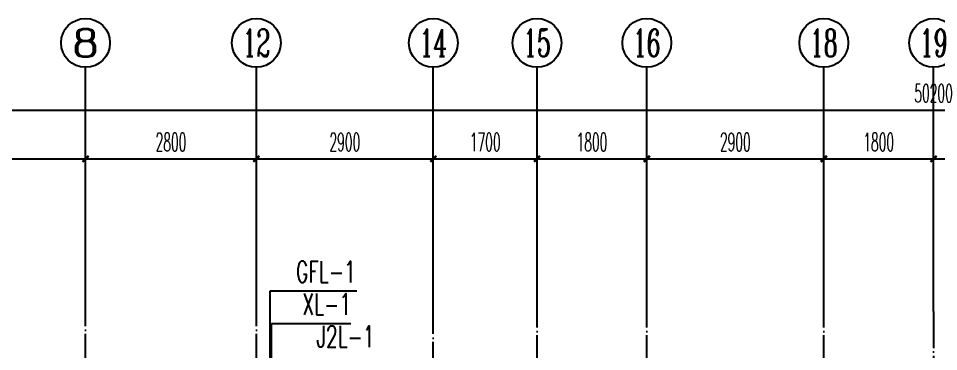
# Model space of a CAD drawing. Extents: x 27938 to 1507990, y 110129 to 923079.
# Drawn here: x 837917 to 852999, y 454925 to 460382 of the extents above; entities that cross this region are included whole.
import ezdxf
from ezdxf.enums import TextEntityAlignment as Align

# ---------------------------------------------------------------- set-up
doc = ezdxf.new("R2010")
doc.units = 0
doc.header["$LTSCALE"] = 1000
doc.header["$MEASUREMENT"] = 0
doc.linetypes.add('DOTE', pattern=[2.42, 2, -0.2, 0.02, -0.2])
for name, color, linetype in [('AXIS', 3, 'Continuous'), ('AXIS_TEXT', 7, 'Continuous'), ('DIM_不分区消火栓', 1, 'Continuous'), ('DIM_管井排水', 5, 'Continuous'), ('DIM_给水', 3, 'Continuous'), ('DOTE', 1, 'Continuous')]:
    doc.layers.add(name, color=color, linetype=linetype)
doc.styles.add('_TCH_AXIS', font='COMPLEX', dxfattribs={"bigfont": 'GBCBIG'})
doc.styles.add('_TCH_DIM_T3', font='SIMPLEX.shx', dxfattribs={"width": 0.494118, "bigfont": 'GBCBIG.shx'})
doc.styles.add('_TWT_SERIAL', font='SIMPLEX', dxfattribs={"width": 0.8, "height": 3.5, "bigfont": 'HZTXT'})
doc.styles.add('COMPLEX', font='COMPLEX')
doc.dimstyles.new('_TCH_ARCH&&100', dxfattribs={"dimtxt": 297.5, "dimasz": 100, "dimexe": 250, "dimexo": 300, "dimgap": 126.25, "dimtad": 1, "dimdec": 0, "dimzin": 0, "dimdsep": 46, "dimtxsty": '_TCH_DIM_T3', "dimblk": 'ARCHTICK', "dimcen": 0.09, "dimclrt": 4, "dimazin": 2, "dimtfac": 1, "dimtdec": 0, "dimtix": 1, "dimtmove": 2, "dimatfit": 3, "dimfxl": 100, "dimtolj": 1, "dimtzin": 0, "dimarcsym": 0})

# ---------------------------------------------------------------- blocks, each defined once
blk = doc.blocks.new('GDGDGDSDA')
at = {"layer": 'DOTE', "color": 0, "linetype": 'DOTE', "ltscale": 0.3}
for p, q in [((430435, 370059), (430435, 376108)), ((433235, 370059), (433235, 376108)), ((436135, 370658), (436135, 376108)), ((437835, 367858), (437835, 376108)), ((439635, 367858), (439635, 376108)), ((442535, 367858), (442535, 376108)), ((444335, 376108), (444335, 359558))]:
    blk.add_line(p, q, dxfattribs=at)
blk = doc.blocks.new('_ArchTick')
at = {"color": 0, "linetype": 'ByBlock', "const_width": 0.4}
blk.add_lwpolyline([(-0.5, -0.5), (0.5, 0.5)], dxfattribs=at)
blk = doc.blocks.new('*D1010')
at = {"layer": 'AXIS', "color": 0, "lineweight": -2}
for p, q in [((852917, 455882), (852917, 458332)), ((854717, 455882), (854717, 458332)), ((852917, 458082), (854717, 458082))]:
    blk.add_line(p, q, dxfattribs=at)
at = {"layer": 'Defpoints', "color": 0}
for p in [(854717, 458082), (852917, 455582), (854717, 455582)]:
    blk.add_point(p, dxfattribs=at)
at = {"layer": 'AXIS', "color": 0, "lineweight": -2, "xscale": 100, "yscale": 100, "zscale": 100, "rotation": 180}
blk.add_blockref('_ArchTick', (852917, 458082), dxfattribs=at)
at = {"layer": 'AXIS', "color": 0, "lineweight": -2, "xscale": 100, "yscale": 100, "zscale": 100}
blk.add_blockref('_ArchTick', (854717, 458082), dxfattribs=at)
at = {"layer": 'AXIS', "color": 4, "insert": (853817, 458357), "char_height": 297.5, "attachment_point": 5, "style": '_TCH_DIM_T3'}
blk.add_mtext('\\A1;1800', dxfattribs=at)
blk = doc.blocks.new('*D1016')
at = {"layer": 'AXIS', "color": 0, "lineweight": -2}
for p, q in [((836117, 455882), (836117, 458332)), ((839017, 455882), (839017, 458332)), ((836117, 458082), (839017, 458082))]:
    blk.add_line(p, q, dxfattribs=at)
at = {"layer": 'Defpoints', "color": 0}
for p in [(839017, 458082), (836117, 455582), (839017, 455582)]:
    blk.add_point(p, dxfattribs=at)
at = {"layer": 'AXIS', "color": 0, "lineweight": -2, "xscale": 100, "yscale": 100, "zscale": 100, "rotation": 180}
blk.add_blockref('_ArchTick', (836117, 458082), dxfattribs=at)
at = {"layer": 'AXIS', "color": 0, "lineweight": -2, "xscale": 100, "yscale": 100, "zscale": 100}
blk.add_blockref('_ArchTick', (839017, 458082), dxfattribs=at)
at = {"layer": 'AXIS', "color": 4, "insert": (837567, 458357), "char_height": 297.5, "attachment_point": 5, "style": '_TCH_DIM_T3'}
blk.add_mtext('\\A1;2900', dxfattribs=at)
blk = doc.blocks.new('*D1017')
at = {"layer": 'AXIS', "color": 0, "lineweight": -2}
for p, q in [((839017, 455882), (839017, 458332)), ((841817, 455882), (841817, 458332)), ((839017, 458082), (841817, 458082))]:
    blk.add_line(p, q, dxfattribs=at)
at = {"layer": 'Defpoints', "color": 0}
for p in [(841817, 458082), (839017, 455582), (841817, 455582)]:
    blk.add_point(p, dxfattribs=at)
at = {"layer": 'AXIS', "color": 0, "lineweight": -2, "xscale": 100, "yscale": 100, "zscale": 100, "rotation": 180}
blk.add_blockref('_ArchTick', (839017, 458082), dxfattribs=at)
at = {"layer": 'AXIS', "color": 0, "lineweight": -2, "xscale": 100, "yscale": 100, "zscale": 100}
blk.add_blockref('_ArchTick', (841817, 458082), dxfattribs=at)
at = {"layer": 'AXIS', "color": 4, "insert": (840417, 458357), "char_height": 297.5, "attachment_point": 5, "style": '_TCH_DIM_T3'}
blk.add_mtext('\\A1;2800', dxfattribs=at)
blk = doc.blocks.new('*D1018')
at = {"layer": 'AXIS', "color": 0, "lineweight": -2}
for p, q in [((841817, 455882), (841817, 458332)), ((844717, 455882), (844717, 458332)), ((841817, 458082), (844717, 458082))]:
    blk.add_line(p, q, dxfattribs=at)
at = {"layer": 'Defpoints', "color": 0}
for p in [(844717, 458082), (841817, 455582), (844717, 455582)]:
    blk.add_point(p, dxfattribs=at)
at = {"layer": 'AXIS', "color": 0, "lineweight": -2, "xscale": 100, "yscale": 100, "zscale": 100, "rotation": 180}
blk.add_blockref('_ArchTick', (841817, 458082), dxfattribs=at)
at = {"layer": 'AXIS', "color": 0, "lineweight": -2, "xscale": 100, "yscale": 100, "zscale": 100}
blk.add_blockref('_ArchTick', (844717, 458082), dxfattribs=at)
at = {"layer": 'AXIS', "color": 4, "insert": (843267, 458357), "char_height": 297.5, "attachment_point": 5, "style": '_TCH_DIM_T3'}
blk.add_mtext('\\A1;2900', dxfattribs=at)
blk = doc.blocks.new('*D1019')
at = {"layer": 'AXIS', "color": 0, "lineweight": -2}
for p, q in [((844717, 455882), (844717, 458332)), ((846417, 455882), (846417, 458332)), ((844717, 458082), (846417, 458082))]:
    blk.add_line(p, q, dxfattribs=at)
at = {"layer": 'Defpoints', "color": 0}
for p in [(846417, 458082), (844717, 455582), (846417, 455582)]:
    blk.add_point(p, dxfattribs=at)
at = {"layer": 'AXIS', "color": 0, "lineweight": -2, "xscale": 100, "yscale": 100, "zscale": 100, "rotation": 180}
blk.add_blockref('_ArchTick', (844717, 458082), dxfattribs=at)
at = {"layer": 'AXIS', "color": 0, "lineweight": -2, "xscale": 100, "yscale": 100, "zscale": 100}
blk.add_blockref('_ArchTick', (846417, 458082), dxfattribs=at)
at = {"layer": 'AXIS', "color": 4, "insert": (845567, 458357), "char_height": 297.5, "attachment_point": 5, "style": '_TCH_DIM_T3'}
blk.add_mtext('\\A1;1700', dxfattribs=at)
blk = doc.blocks.new('*D1020')
at = {"layer": 'AXIS', "color": 0, "lineweight": -2}
for p, q in [((846417, 455882), (846417, 458332)), ((848217, 455882), (848217, 458332)), ((846417, 458082), (848217, 458082))]:
    blk.add_line(p, q, dxfattribs=at)
at = {"layer": 'Defpoints', "color": 0}
for p in [(848217, 458082), (846417, 455582), (848217, 455582)]:
    blk.add_point(p, dxfattribs=at)
at = {"layer": 'AXIS', "color": 0, "lineweight": -2, "xscale": 100, "yscale": 100, "zscale": 100, "rotation": 180}
blk.add_blockref('_ArchTick', (846417, 458082), dxfattribs=at)
at = {"layer": 'AXIS', "color": 0, "lineweight": -2, "xscale": 100, "yscale": 100, "zscale": 100}
blk.add_blockref('_ArchTick', (848217, 458082), dxfattribs=at)
at = {"layer": 'AXIS', "color": 4, "insert": (847317, 458357), "char_height": 297.5, "attachment_point": 5, "style": '_TCH_DIM_T3'}
blk.add_mtext('\\A1;1800', dxfattribs=at)
blk = doc.blocks.new('*D1021')
at = {"layer": 'AXIS', "color": 0, "lineweight": -2}
for p, q in [((848217, 455882), (848217, 458332)), ((851117, 455882), (851117, 458332)), ((848217, 458082), (851117, 458082))]:
    blk.add_line(p, q, dxfattribs=at)
at = {"layer": 'Defpoints', "color": 0}
for p in [(851117, 458082), (848217, 455582), (851117, 455582)]:
    blk.add_point(p, dxfattribs=at)
at = {"layer": 'AXIS', "color": 0, "lineweight": -2, "xscale": 100, "yscale": 100, "zscale": 100, "rotation": 180}
blk.add_blockref('_ArchTick', (848217, 458082), dxfattribs=at)
at = {"layer": 'AXIS', "color": 0, "lineweight": -2, "xscale": 100, "yscale": 100, "zscale": 100}
blk.add_blockref('_ArchTick', (851117, 458082), dxfattribs=at)
at = {"layer": 'AXIS', "color": 4, "insert": (849667, 458357), "char_height": 297.5, "attachment_point": 5, "style": '_TCH_DIM_T3'}
blk.add_mtext('\\A1;2900', dxfattribs=at)
blk = doc.blocks.new('*D1022')
at = {"layer": 'AXIS', "color": 0, "lineweight": -2}
for p, q in [((851117, 455882), (851117, 458332)), ((852917, 455882), (852917, 458332)), ((851117, 458082), (852917, 458082))]:
    blk.add_line(p, q, dxfattribs=at)
at = {"layer": 'Defpoints', "color": 0}
for p in [(852917, 458082), (851117, 455582), (852917, 455582)]:
    blk.add_point(p, dxfattribs=at)
at = {"layer": 'AXIS', "color": 0, "lineweight": -2, "xscale": 100, "yscale": 100, "zscale": 100, "rotation": 180}
blk.add_blockref('_ArchTick', (851117, 458082), dxfattribs=at)
at = {"layer": 'AXIS', "color": 0, "lineweight": -2, "xscale": 100, "yscale": 100, "zscale": 100}
blk.add_blockref('_ArchTick', (852917, 458082), dxfattribs=at)
at = {"layer": 'AXIS', "color": 4, "insert": (852017, 458357), "char_height": 297.5, "attachment_point": 5, "style": '_TCH_DIM_T3'}
blk.add_mtext('\\A1;1800', dxfattribs=at)
blk = doc.blocks.new('*D1023')
at = {"layer": 'AXIS', "color": 0, "lineweight": -2}
for p, q in [((827817, 455882), (827817, 459132)), ((878017, 455882), (878017, 459132)), ((827817, 458882), (878017, 458882))]:
    blk.add_line(p, q, dxfattribs=at)
at = {"layer": 'Defpoints', "color": 0}
for p in [(878017, 458882), (827817, 455582), (878017, 455582)]:
    blk.add_point(p, dxfattribs=at)
at = {"layer": 'AXIS', "color": 0, "lineweight": -2, "xscale": 100, "yscale": 100, "zscale": 100, "rotation": 180}
blk.add_blockref('_ArchTick', (827817, 458882), dxfattribs=at)
at = {"layer": 'AXIS', "color": 0, "lineweight": -2, "xscale": 100, "yscale": 100, "zscale": 100}
blk.add_blockref('_ArchTick', (878017, 458882), dxfattribs=at)
at = {"layer": 'AXIS', "color": 4, "insert": (852917, 459157), "char_height": 297.5, "attachment_point": 5, "style": '_TCH_DIM_T3'}
blk.add_mtext('\\A1;50200', dxfattribs=at)
blk = doc.blocks.new('_AXISO')
at = {"color": 0}
blk.add_circle((0, 0), 0.5, dxfattribs=at)
at = {"layer": 'AXIS_TEXT', "color": 0, "style": 'COMPLEX', "width": 1.041667}
blk.add_attdef('A', text='', height=0.56, dxfattribs=at).set_placement((-0.25, -0.28), (0.25, -0.28), align=Align.FIT)

msp = doc.modelspace()

# ---------------------------------------------------------------- linework, layer by layer
at = {"layer": 'AXIS', "color": 8}
for p, q in [((839016.6, 455582.1), (839016.6, 459582.1)), ((841816.6, 455582.1), (841816.6, 459582.1)), ((844716.6, 455582.1), (844716.6, 459582.1)), ((846416.6, 455582.1), (846416.6, 459582.1)), ((848216.6, 455582.1), (848216.6, 459582.1)), ((851116.6, 455582.1), (851116.6, 459582.1)), ((852916.6, 455582.1), (852916.6, 459582.1))]:
    msp.add_line(p, q, dxfattribs=at)
at = {"layer": 'DIM_不分区消火栓'}
for p, q in [((842066.6, 453332.1), (842066.6, 455387)), ((842066.6, 455387), (843365.6, 455387))]:
    msp.add_line(p, q, dxfattribs=at)
at = {"layer": 'DIM_管井排水'}
for p, q in [((842041.6, 452157.1), (842041.6, 455918.8)), ((842041.6, 455918.8), (843465.1, 455918.8))]:
    msp.add_line(p, q, dxfattribs=at)

# ---------------------------------------------------------------- block references
at = {"layer": 'AXIS', "color": 8}
ref = msp.add_blockref('_AXISO', (839016.6, 459982.1), dxfattribs=dict(at, xscale=800, yscale=800, zscale=800))
ref.add_attrib('A', '8', dxfattribs={"layer": 'AXIS_TEXT', "color": 8, "ltscale": 0.5, "height": 452.5, "style": '_TCH_AXIS', "width": 1.5}).set_placement((838790.3, 459755.8), (839242.9, 459755.8), align=Align.FIT)
ref = msp.add_blockref('_AXISO', (841816.6, 459982.1), dxfattribs=dict(at, xscale=800, yscale=800, zscale=800))
ref.add_attrib('A', '12', dxfattribs={"layer": 'AXIS_TEXT', "color": 8, "ltscale": 0.5, "height": 452.55, "style": '_TCH_AXIS', "width": 0.724138}).set_placement((841590.3, 459755.8), (842042.9, 459755.8), align=Align.FIT)
ref = msp.add_blockref('_AXISO', (844716.6, 459982.1), dxfattribs=dict(at, xscale=800, yscale=800, zscale=800))
ref.add_attrib('A', '14', dxfattribs={"layer": 'AXIS_TEXT', "color": 8, "ltscale": 0.5, "height": 452.55, "style": '_TCH_AXIS', "width": 0.677419}).set_placement((844490.3, 459755.8), (844942.9, 459755.8), align=Align.FIT)
ref = msp.add_blockref('_AXISO', (846416.6, 459982.1), dxfattribs=dict(at, xscale=800, yscale=800, zscale=800))
ref.add_attrib('A', '15', dxfattribs={"layer": 'AXIS_TEXT', "color": 8, "ltscale": 0.5, "height": 452.55, "style": '_TCH_AXIS', "width": 0.724138}).set_placement((846190.3, 459755.8), (846642.9, 459755.8), align=Align.FIT)
ref = msp.add_blockref('_AXISO', (848216.6, 459982.1), dxfattribs=dict(at, xscale=800, yscale=800, zscale=800))
ref.add_attrib('A', '16', dxfattribs={"layer": 'AXIS_TEXT', "color": 8, "ltscale": 0.5, "height": 452.55, "style": '_TCH_AXIS', "width": 0.724138}).set_placement((847990.3, 459755.8), (848442.9, 459755.8), align=Align.FIT)
ref = msp.add_blockref('_AXISO', (851116.6, 459982.1), dxfattribs=dict(at, xscale=800, yscale=800, zscale=800))
ref.add_attrib('A', '18', dxfattribs={"layer": 'AXIS_TEXT', "color": 8, "ltscale": 0.5, "height": 452.55, "style": '_TCH_AXIS', "width": 0.724138}).set_placement((850890.3, 459755.8), (851342.9, 459755.8), align=Align.FIT)
ref = msp.add_blockref('_AXISO', (852916.6, 459982.1), dxfattribs=dict(at, xscale=800, yscale=800, zscale=800))
ref.add_attrib('A', '19', dxfattribs={"layer": 'AXIS_TEXT', "color": 8, "ltscale": 0.5, "height": 452.55, "style": '_TCH_AXIS', "width": 0.724138}).set_placement((852690.3, 459755.8), (853142.9, 459755.8), align=Align.FIT)
at = {"layer": 'DOTE', "color": 169}
msp.add_blockref('GDGDGDSDA', (408581.8, 79473.8), dxfattribs=at)

# ---------------------------------------------------------------- texts
at = {"layer": 'DIM_不分区消火栓', "color": 7, "style": '_TWT_SERIAL', "width": 0.64}
msp.add_text('XL-1', height=350, dxfattribs=at).set_placement((842570.2, 455527))
at = {"layer": 'DIM_管井排水', "color": 7, "style": '_TWT_SERIAL', "width": 0.64}
msp.add_text('GFL-1', height=350, dxfattribs=at).set_placement((842467.1, 456058.8))
at = {"layer": 'DIM_给水', "color": 7, "style": '_TWT_SERIAL', "width": 0.64}
msp.add_text('J2L-1', height=350, dxfattribs=at).set_placement((842803.7, 454995.5))

# ---------------------------------------------------------------- dimensions: what is measured, and where the dimension line sits
at = {"layer": 'AXIS', "color": 8}
for p1, p2, distance, picture, middle in [((827816.6, 455582.1), (878016.6, 455582.1), 3300, '*D1023', (852916.6, 459157.1)), ((836116.6, 455582.1), (839016.6, 455582.1), 2500, '*D1016', (837566.6, 458357.1)), ((839016.6, 455582.1), (841816.6, 455582.1), 2500, '*D1017', (840416.6, 458357.1)), ((841816.6, 455582.1), (844716.6, 455582.1), 2500, '*D1018', (843266.6, 458357.1)), ((844716.6, 455582.1), (846416.6, 455582.1), 2500, '*D1019', (845566.6, 458357.1)), ((846416.6, 455582.1), (848216.6, 455582.1), 2500, '*D1020', (847316.6, 458357.1)), ((848216.6, 455582.1), (851116.6, 455582.1), 2500, '*D1021', (849666.6, 458357.1)), ((851116.6, 455582.1), (852916.6, 455582.1), 2500, '*D1022', (852016.6, 458357.1)), ((852916.6, 455582.1), (854716.6, 455582.1), 2500, '*D1010', (853816.6, 458357.1))]:
    dim = msp.add_aligned_dim(p1=p1, p2=p2, distance=distance, dimstyle='_TCH_ARCH&&100', dxfattribs=at)
    dim.commit()
    dim.dimension.update_dxf_attribs({"geometry": picture, "text_midpoint": middle})

doc.saveas('drawing.dxf')
